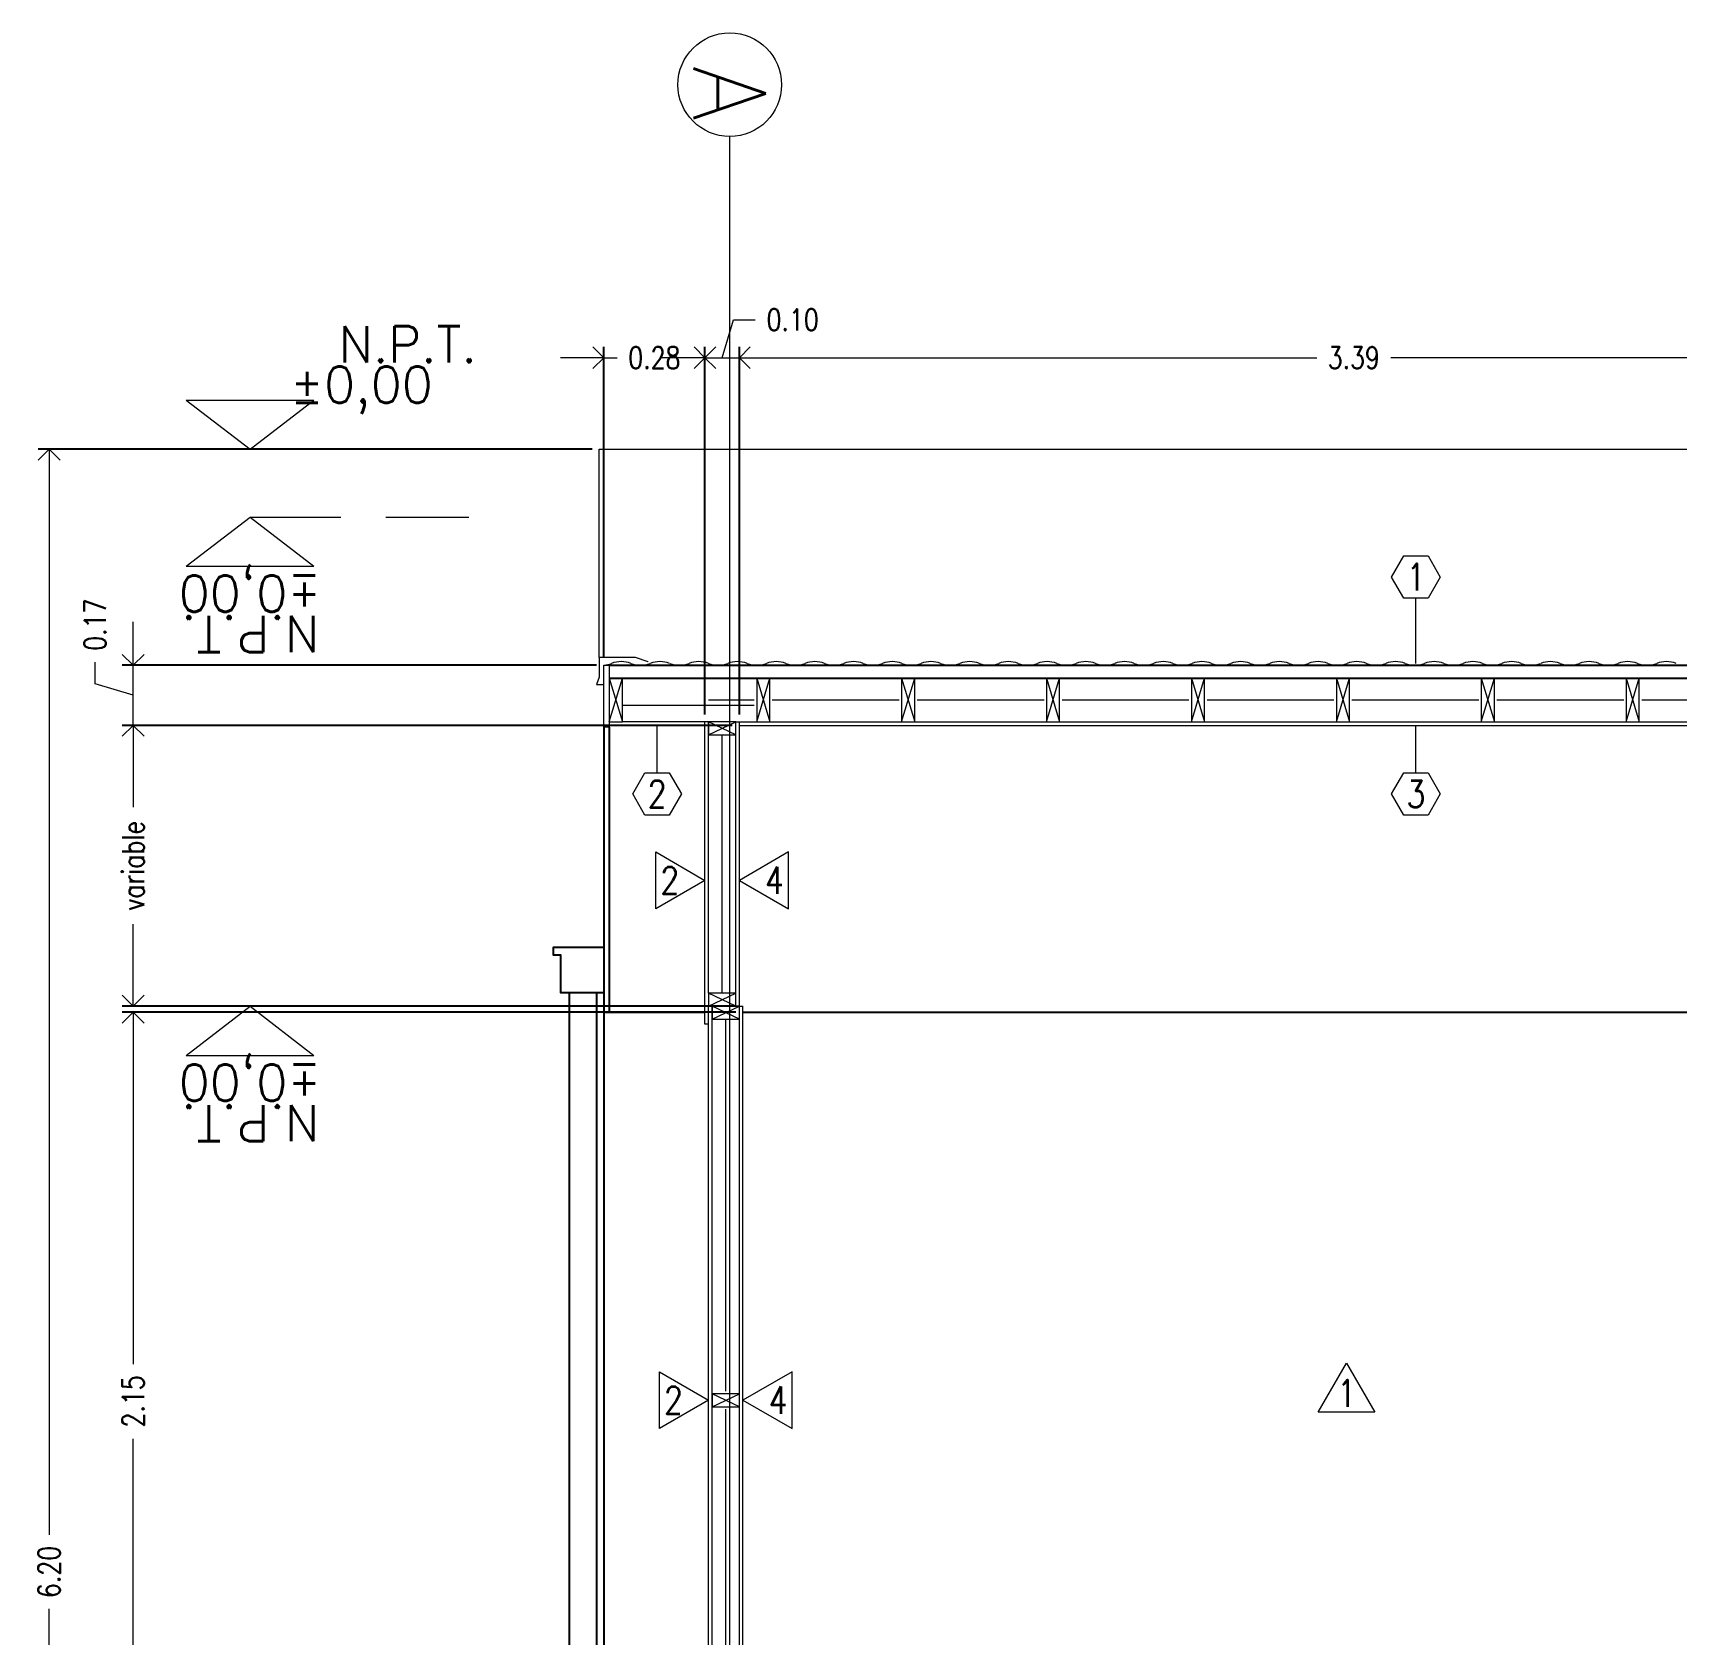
# Model space of a CAD drawing. Header units: inches. Extents: x 10.8 to 60.4, y 12.2 to 79.7.
# Drawn here: x 46.692 to 51.227, y 65.99 to 70.409 of the extents above; entities that cross this region are included whole.
import ezdxf
from ezdxf.enums import TextEntityAlignment as Align

# ---------------------------------------------------------------- set-up
doc = ezdxf.new("R2010")
doc.units = ezdxf.units.IN
doc.header["$MEASUREMENT"] = 0
doc.linetypes.add('HIDDEN', pattern=[0.375, 0.25, -0.125])
doc.layers.get('DEFPOINTS').update_dxf_attribs({"color": 210})
for name, color, linetype, lineweight in [('A-ANNO-DIMS', 3, 'Continuous', 18), ('A-ANNO-SYMB', 3, 'Continuous', 18), ('A-ANNO-TEXT', 3, 'Continuous', 18), ('A-DETL-MBND', 3, 'Continuous', 18), ('A-ELEV-IDEN', 3, 'Continuous', 18), ('A-ELEV-MBE2', 4, 'Continuous', 25), ('A-WALL-PATT', 8, 'Continuous', 18), ('A-WALL-STUD', 3, 'Continuous', 18)]:
    doc.layers.add(name, color=color, linetype=linetype, lineweight=lineweight)
doc.styles.add('E-ROMANS', font='romans.shx', dxfattribs={"width": 0.8})
doc.dimstyles.new('E-0050_ARW_12', dxfattribs={"dimscale": 0.001, "dimtxt": 60, "dimasz": 60, "dimexe": 30, "dimexo": 20, "dimgap": 30, "dimtad": 0, "dimzin": 0, "dimdsep": 46, "dimtxsty": 'E-ROMANS', "dimblk": 'OPEN90', "dimcen": 30, "dimclrd": 256, "dimclre": 256, "dimclrt": 256, "dimadec": 0, "dimazin": 0, "dimtfac": 1, "dimtmove": 1, "dimatfit": 3, "dimldrblk": 'OPEN90', "dimfxl": 1, "dimtfill": 1, "dimtolj": 1, "dimtzin": 0, "dimlwd": -1, "dimarcsym": 0})

# ---------------------------------------------------------------- blocks, each defined once
blk = doc.blocks.new('_Open90')
at = {"color": 0, "linetype": 'ByBlock', "lineweight": -2}
for p, q in [((0, 0), (-1, 0)), ((-0.5, 0.5), (0, 0)), ((0, 0), (-0.5, -0.5))]:
    blk.add_line(p, q, dxfattribs=at)
blk = doc.blocks.new('*D1351')
at = {"layer": 'A-ANNO-DIMS', "lineweight": -2, "transparency": 16777216}
for p, q in [((48.2676, 68.6839), (48.2676, 69.5425)), ((48.5466, 68.5279), (48.5466, 69.5425))]:
    blk.add_line(p, q, dxfattribs=at)
at = {"layer": 'A-ANNO-DIMS', "transparency": 16777216}
for p, q in [((48.2076, 69.5125), (48.1476, 69.5125)), ((48.2676, 69.5125), (48.304, 69.5125)), ((48.5466, 69.5125), (48.5103, 69.5125)), ((48.6066, 69.5125), (48.6666, 69.5125))]:
    blk.add_line(p, q, dxfattribs=at)
at = {"layer": 'DEFPOINTS', "color": 0, "transparency": 16777216}
for p in [(48.5466, 69.5125), (48.2676, 68.6639), (48.5466, 68.5079)]:
    blk.add_point(p, dxfattribs=at)
at = {"layer": 'A-ANNO-DIMS', "transparency": 16777216, "xscale": 0.06, "yscale": 0.06, "zscale": 0.06}
blk.add_blockref('_Open90', (48.2676, 69.5125), dxfattribs=at)
at = {"layer": 'A-ANNO-DIMS', "transparency": 16777216, "xscale": 0.06, "yscale": 0.06, "zscale": 0.06, "rotation": 180}
blk.add_blockref('_Open90', (48.5466, 69.5125), dxfattribs=at)
at = {"layer": 'A-ANNO-DIMS', "transparency": 16777216, "insert": (48.4071, 69.5125), "char_height": 0.06, "attachment_point": 5, "style": 'E-ROMANS', "bg_fill": 3, "box_fill_scale": 1.25, "bg_fill_color": 256, "bg_fill_true_color": 13158600, "bg_fill_transparency": 0}
blk.add_mtext('\\A1;0.28', dxfattribs=at)
blk = doc.blocks.new('*D1352')
at = {"layer": 'A-ANNO-DIMS', "transparency": 16777216}
for p, q in [((48.5941, 69.5125), (48.6256, 69.6175)), ((48.6256, 69.6175), (48.6856, 69.6175)), ((48.4866, 69.5125), (48.4266, 69.5125)), ((48.5466, 69.5125), (48.6416, 69.5125)), ((48.5466, 69.5125), (48.6416, 69.5125)), ((48.7016, 69.5125), (48.7616, 69.5125))]:
    blk.add_line(p, q, dxfattribs=at)
at = {"layer": 'A-ANNO-DIMS', "lineweight": -2, "transparency": 16777216}
for p, q in [((48.5466, 68.5279), (48.5466, 69.5425)), ((48.6416, 68.5279), (48.6416, 69.5425))]:
    blk.add_line(p, q, dxfattribs=at)
at = {"layer": 'DEFPOINTS', "color": 0, "transparency": 16777216}
for p in [(48.6416, 69.5125), (48.5466, 68.5079), (48.6416, 68.5079)]:
    blk.add_point(p, dxfattribs=at)
at = {"layer": 'A-ANNO-DIMS', "transparency": 16777216, "xscale": 0.06, "yscale": 0.06, "zscale": 0.06}
blk.add_blockref('_Open90', (48.5466, 69.5125), dxfattribs=at)
at = {"layer": 'A-ANNO-DIMS', "transparency": 16777216, "xscale": 0.06, "yscale": 0.06, "zscale": 0.06, "rotation": 180}
blk.add_blockref('_Open90', (48.6416, 69.5125), dxfattribs=at)
at = {"layer": 'A-ANNO-DIMS', "transparency": 16777216, "insert": (48.7888, 69.6175), "char_height": 0.06, "attachment_point": 5, "style": 'E-ROMANS', "bg_fill": 3, "box_fill_scale": 1.25, "bg_fill_color": 256, "bg_fill_true_color": 13158600, "bg_fill_transparency": 0}
blk.add_mtext('\\A1;0.10', dxfattribs=at)
blk = doc.blocks.new('*D1353')
at = {"layer": 'A-ANNO-DIMS', "lineweight": -2, "transparency": 16777216}
for p, q in [((48.6416, 68.5279), (48.6416, 69.5425)), ((52.0336, 68.5279), (52.0336, 69.5425))]:
    blk.add_line(p, q, dxfattribs=at)
at = {"layer": 'A-ANNO-DIMS', "transparency": 16777216}
for p, q in [((48.7016, 69.5125), (50.2356, 69.5125)), ((51.9736, 69.5125), (50.4396, 69.5125))]:
    blk.add_line(p, q, dxfattribs=at)
at = {"layer": 'DEFPOINTS', "color": 0, "transparency": 16777216}
for p in [(52.0336, 69.5125), (48.6416, 68.5079), (52.0336, 68.5079)]:
    blk.add_point(p, dxfattribs=at)
at = {"layer": 'A-ANNO-DIMS', "transparency": 16777216, "xscale": 0.06, "yscale": 0.06, "zscale": 0.06, "rotation": 180}
blk.add_blockref('_Open90', (48.6416, 69.5125), dxfattribs=at)
at = {"layer": 'A-ANNO-DIMS', "transparency": 16777216, "xscale": 0.06, "yscale": 0.06, "zscale": 0.06}
blk.add_blockref('_Open90', (52.0336, 69.5125), dxfattribs=at)
at = {"layer": 'A-ANNO-DIMS', "transparency": 16777216, "insert": (50.3376, 69.5125), "char_height": 0.06, "attachment_point": 5, "style": 'E-ROMANS', "bg_fill": 3, "box_fill_scale": 1.25, "bg_fill_color": 256, "bg_fill_true_color": 13158600, "bg_fill_transparency": 0}
blk.add_mtext('\\A1;3.39', dxfattribs=at)
blk = doc.blocks.new('*D1357')
at = {"layer": 'A-ANNO-DIMS', "lineweight": -2, "transparency": 16777216}
for p, q in [((48.6316, 67.7061), (46.9383, 67.7061)), ((48.6316, 65.5579), (46.9383, 65.5579))]:
    blk.add_line(p, q, dxfattribs=at)
at = {"layer": 'A-ANNO-DIMS', "transparency": 16777216}
for p, q in [((46.9683, 67.6461), (46.9683, 66.7352)), ((46.9683, 65.6179), (46.9683, 66.5289))]:
    blk.add_line(p, q, dxfattribs=at)
at = {"layer": 'DEFPOINTS', "color": 0, "transparency": 16777216}
for p in [(46.9683, 67.7061), (48.6516, 67.7061), (48.6516, 65.5579)]:
    blk.add_point(p, dxfattribs=at)
at = {"layer": 'A-ANNO-DIMS', "transparency": 16777216, "xscale": 0.06, "yscale": 0.06, "zscale": 0.06}
for p, rotation in [((46.9683, 67.7061), 90), ((46.9683, 65.5579), 270)]:
    blk.add_blockref('_Open90', p, dxfattribs=dict(at, rotation=rotation))
at = {"layer": 'A-ANNO-DIMS', "transparency": 16777216, "insert": (46.9683, 66.632), "char_height": 0.06, "attachment_point": 5, "rotation": 90, "style": 'E-ROMANS', "bg_fill": 3, "box_fill_scale": 1.25, "bg_fill_color": 256, "bg_fill_true_color": 13158600, "bg_fill_transparency": 0}
blk.add_mtext('\\A1;2.15', dxfattribs=at)
blk = doc.blocks.new('*D1297')
at = {"layer": 'A-ANNO-DIMS', "lineweight": -2, "transparency": 16777216}
for p, q in [((48.6216, 68.4979), (46.9383, 68.4979)), ((48.6316, 67.7229), (46.9383, 67.7229))]:
    blk.add_line(p, q, dxfattribs=at)
at = {"layer": 'A-ANNO-DIMS', "transparency": 16777216}
for p, q in [((46.9683, 68.4379), (46.9683, 68.2719)), ((46.9683, 67.7829), (46.9683, 67.949))]:
    blk.add_line(p, q, dxfattribs=at)
at = {"layer": 'DEFPOINTS', "color": 0, "transparency": 16777216}
for p in [(46.9683, 68.4979), (48.6416, 68.4979), (48.6516, 67.7229)]:
    blk.add_point(p, dxfattribs=at)
at = {"layer": 'A-ANNO-DIMS', "transparency": 16777216, "xscale": 0.06, "yscale": 0.06, "zscale": 0.06}
for p, rotation in [((46.9683, 68.4979), 90), ((46.9683, 67.7229), 270)]:
    blk.add_blockref('_Open90', p, dxfattribs=dict(at, rotation=rotation))
at = {"layer": 'A-ANNO-DIMS', "transparency": 16777216, "insert": (46.9683, 68.1104), "char_height": 0.06, "attachment_point": 5, "rotation": 90, "style": 'E-ROMANS', "bg_fill": 3, "box_fill_scale": 1.25, "bg_fill_color": 256, "bg_fill_true_color": 13158600, "bg_fill_transparency": 0}
blk.add_mtext('\\A1;variable', dxfattribs=at)
blk = doc.blocks.new('*D1298')
at = {"layer": 'A-ANNO-DIMS', "transparency": 16777216}
for p, q in [((46.9683, 68.7239), (46.9683, 68.7839)), ((46.8633, 68.6124), (46.8633, 68.6724)), ((46.9683, 68.4979), (46.9683, 68.6639)), ((46.9683, 68.4979), (46.9683, 68.6639)), ((46.9683, 68.5809), (46.8633, 68.6124)), ((46.9683, 68.4379), (46.9683, 68.3779))]:
    blk.add_line(p, q, dxfattribs=at)
at = {"layer": 'A-ANNO-DIMS', "lineweight": -2, "transparency": 16777216}
for p, q in [((48.2476, 68.6639), (46.9383, 68.6639)), ((48.6216, 68.4979), (46.9383, 68.4979))]:
    blk.add_line(p, q, dxfattribs=at)
at = {"layer": 'DEFPOINTS', "color": 0, "transparency": 16777216}
for p in [(46.9683, 68.6639), (48.2676, 68.6639), (48.6416, 68.4979)]:
    blk.add_point(p, dxfattribs=at)
at = {"layer": 'A-ANNO-DIMS', "transparency": 16777216, "xscale": 0.06, "yscale": 0.06, "zscale": 0.06}
for p, rotation in [((46.9683, 68.6639), 270), ((46.9683, 68.4979), 90)]:
    blk.add_blockref('_Open90', p, dxfattribs=dict(at, rotation=rotation))
at = {"layer": 'A-ANNO-DIMS', "transparency": 16777216, "insert": (46.8633, 68.7756), "char_height": 0.06, "attachment_point": 5, "rotation": 90, "style": 'E-ROMANS', "bg_fill": 3, "box_fill_scale": 1.25, "bg_fill_color": 256, "bg_fill_true_color": 13158600, "bg_fill_transparency": 0}
blk.add_mtext('\\A1;0.17', dxfattribs=at)
blk = doc.blocks.new('*D1358')
at = {"layer": 'A-ANNO-DIMS', "lineweight": -2, "transparency": 16777216}
for p, q in [((48.2351, 69.2599), (46.7065, 69.2599)), ((48.5576, 63.0629), (46.7065, 63.0629))]:
    blk.add_line(p, q, dxfattribs=at)
at = {"layer": 'A-ANNO-DIMS', "transparency": 16777216}
for p, q in [((46.7365, 69.1999), (46.7365, 66.2634)), ((46.7365, 63.1229), (46.7365, 66.0594))]:
    blk.add_line(p, q, dxfattribs=at)
at = {"layer": 'DEFPOINTS', "color": 0, "transparency": 16777216}
for p in [(46.7365, 69.2599), (48.2551, 69.2599), (48.5776, 63.0629)]:
    blk.add_point(p, dxfattribs=at)
at = {"layer": 'A-ANNO-DIMS', "transparency": 16777216, "xscale": 0.06, "yscale": 0.06, "zscale": 0.06}
for p, rotation in [((46.7365, 69.2599), 90), ((46.7365, 63.0629), 270)]:
    blk.add_blockref('_Open90', p, dxfattribs=dict(at, rotation=rotation))
at = {"layer": 'A-ANNO-DIMS', "transparency": 16777216, "insert": (46.7365, 66.1614), "char_height": 0.06, "attachment_point": 5, "rotation": 90, "style": 'E-ROMANS', "bg_fill": 3, "box_fill_scale": 1.25, "bg_fill_color": 256, "bg_fill_true_color": 13158600, "bg_fill_transparency": 0}
blk.add_mtext('\\A1;6.20', dxfattribs=at)

msp = doc.modelspace()

# ---------------------------------------------------------------- linework, layer by layer
at = {"layer": 'A-ANNO-SYMB'}
msp.add_line((48.6151, 61.5135), (48.6151, 70.1232), dxfattribs=at)
at = {"layer": 'A-ANNO-SYMB', "linetype": 'HIDDEN'}
for p, q in [((47.2912, 69.2599), (47.8952, 69.2599)), ((47.2912, 69.0729), (47.8952, 69.0729)), ((47.2912, 67.7229), (47.8952, 67.7229))]:
    msp.add_line(p, q, dxfattribs=at)
at = {"layer": 'A-ANNO-SYMB'}
for points in [[(47.1151, 69.3957), (47.4672, 69.3957)], [(48.3898, 68.6734), (48.3898, 68.6734), (48.3551, 68.6857), (48.2551, 68.6857), (48.2551, 68.6307), (48.2476, 68.6107), (48.2651, 68.6107)]]:
    msp.add_lwpolyline(points, dxfattribs=at)
msp.add_circle((48.6151, 70.2662), 0.143, dxfattribs=at)
for centre, start, end in [((48.3157, 68.6009), 68.5813, 111.4187), ((48.4225, 68.6009), 68.5813, 111.4187), ((48.5294, 68.6009), 68.5813, 111.4187), ((48.6362, 68.6009), 68.5813, 111.4187), ((48.7431, 68.6009), 68.5813, 111.4187), ((48.8499, 68.6009), 68.5813, 111.4187), ((48.9568, 68.6009), 68.5813, 111.4187), ((49.0636, 68.6009), 68.5813, 111.4187), ((49.1705, 68.6009), 68.5813, 111.4187), ((49.2773, 68.6009), 68.5813, 111.4187), ((49.3842, 68.6009), 68.5813, 111.4187), ((49.491, 68.6009), 68.5813, 111.4187), ((49.5979, 68.6009), 68.5813, 111.4187), ((49.7047, 68.6009), 68.5813, 111.4187), ((49.8116, 68.6009), 68.5813, 111.4187), ((49.9184, 68.6009), 68.5813, 111.4187), ((50.0253, 68.6009), 68.5813, 111.4187), ((50.1321, 68.6009), 68.5813, 111.4187), ((50.239, 68.6009), 68.5813, 111.4187), ((50.3458, 68.6009), 68.5813, 111.4187), ((50.4527, 68.6009), 68.5813, 111.4187), ((50.5595, 68.6009), 68.5813, 111.4187), ((50.6664, 68.6009), 68.5813, 111.4187), ((50.7732, 68.6009), 68.5813, 111.4187), ((50.8801, 68.6009), 68.5813, 111.4187), ((50.9869, 68.6009), 68.5813, 111.4187), ((51.0938, 68.6009), 68.5813, 111.4187), ((51.2006, 68.6009), 68.5813, 111.4187), ((48.2623, 68.7371), 274.183, 291.4187), ((48.3691, 68.7371), 248.5813, 291.4187), ((48.476, 68.7371), 248.5813, 291.4187), ((48.5828, 68.7371), 248.5813, 291.4187), ((48.6897, 68.7371), 248.5813, 291.4187), ((48.7965, 68.7371), 248.5813, 291.4187), ((48.9034, 68.7371), 248.5813, 291.4187), ((49.0102, 68.7371), 248.5813, 291.4187), ((49.1171, 68.7371), 248.5813, 291.4187), ((49.2239, 68.7371), 248.5813, 291.4187), ((49.3308, 68.7371), 248.5813, 291.4187), ((49.4376, 68.7371), 248.5813, 291.4187), ((49.5445, 68.7371), 248.5813, 291.4187), ((49.6513, 68.7371), 248.5813, 291.4187), ((49.7582, 68.7371), 248.5813, 291.4187), ((49.865, 68.7371), 248.5813, 291.4187), ((49.9718, 68.7371), 248.5813, 291.4187), ((50.0787, 68.7371), 248.5813, 291.4187), ((50.1855, 68.7371), 248.5813, 291.4187), ((50.2924, 68.7371), 248.5813, 291.4187), ((50.3992, 68.7371), 248.5813, 291.4187), ((50.5061, 68.7371), 248.5813, 291.4187), ((50.6129, 68.7371), 248.5813, 291.4187), ((50.7198, 68.7371), 248.5813, 291.4187), ((50.8266, 68.7371), 248.5813, 291.4187), ((50.9335, 68.7371), 248.5813, 291.4187), ((51.0403, 68.7371), 248.5813, 291.4187), ((51.1472, 68.7371), 248.5813, 291.4187)]:
    msp.add_arc(centre, 0.0731, start, end, dxfattribs=at)
at = {"layer": 'A-ANNO-TEXT'}
for p, q in [((50.509, 68.669), (50.509, 68.8491)), ((48.4146, 68.3671), (48.4146, 68.4979)), ((50.509, 68.3671), (50.509, 68.4979))]:
    msp.add_line(p, q, dxfattribs=at)
for points in [[(50.4753, 68.8491), (50.4417, 68.9074), (50.4753, 68.9657), (50.5427, 68.9657), (50.5763, 68.9074), (50.5427, 68.8491)], [(48.3809, 68.2504), (48.3473, 68.3087), (48.3809, 68.3671), (48.4483, 68.3671), (48.4819, 68.3087), (48.4483, 68.2504)], [(50.4753, 68.2504), (50.4417, 68.3087), (50.4753, 68.3671), (50.5427, 68.3671), (50.5763, 68.3087), (50.5427, 68.2504)], [(48.5466, 68.0702), (48.4108, 67.9918), (48.4108, 68.1487)], [(48.6416, 68.0702), (48.7775, 67.9918), (48.7775, 68.1487)], [(50.3173, 66.7378), (50.3957, 66.6019), (50.2389, 66.6019)], [(48.5566, 66.6354), (48.4208, 66.557), (48.4208, 66.7139)], [(48.6516, 66.6354), (48.7875, 66.557), (48.7875, 66.7139)]]:
    msp.add_lwpolyline(points, close=True, dxfattribs=at)
at = {"layer": 'A-DETL-MBND'}
for p, q in [((48.6826, 68.5529), (48.3186, 68.5529)), ((48.5466, 68.4979), (48.2826, 68.4979)), ((48.5566, 68.5079), (48.3186, 68.5079)), ((48.6316, 68.5079), (52.0436, 68.5079)), ((48.6416, 68.4979), (52.0336, 68.4979)), ((48.6416, 65.5579), (48.6416, 67.7229)), ((48.6516, 65.5579), (48.6516, 67.7229))]:
    msp.add_line(p, q, dxfattribs=at)
for points in [[(48.5566, 67.6729), (48.5466, 67.6729), (48.5466, 68.5079)], [(48.5566, 67.7589), (48.5566, 68.5079)], [(48.6316, 67.7229), (48.6416, 67.7229), (48.6416, 68.5079)], [(48.6316, 67.7589), (48.6316, 68.4719)], [(48.5666, 65.2969), (48.5566, 65.2969), (48.5566, 67.7229)], [(48.5666, 67.7229), (48.5566, 67.7229)], [(48.5666, 65.3829), (48.5666, 67.7229)], [(48.6416, 67.7229), (48.6516, 67.7229)]]:
    msp.add_lwpolyline(points, dxfattribs=at)
at = {"layer": 'A-ELEV-MBE2'}
for p, q in [((48.2676, 67.7061), (48.5466, 67.7061)), ((48.2676, 67.7061), (48.2676, 62.9329)), ((48.6516, 67.7061), (52.0336, 67.7061))]:
    msp.add_line(p, q, dxfattribs=at)
for points in [[(48.2826, 68.6639), (55.8646, 68.6639)], [(48.2826, 68.6279), (55.8136, 68.6279)], [(48.2676, 68.4929), (48.2676, 67.7061)], [(48.2826, 68.4929), (48.2826, 67.7061)], [(48.2676, 67.8847), (48.1276, 67.8847), (48.1276, 67.8647), (48.1476, 67.8647), (48.1476, 67.7609), (48.2676, 67.7609)], [(48.1726, 62.9329), (48.1726, 67.7609)], [(48.2476, 67.7609), (48.2476, 62.9329)]]:
    msp.add_lwpolyline(points, dxfattribs=at)
at = {"layer": 'A-WALL-PATT', "ltscale": 0.15}
for p, q in [((48.6826, 68.5679), (48.5566, 68.5679)), ((49.0826, 68.5679), (48.7326, 68.5679)), ((49.4826, 68.5679), (49.1326, 68.5679)), ((49.8826, 68.5679), (49.5326, 68.5679)), ((50.2826, 68.5679), (49.9326, 68.5679)), ((50.6826, 68.5679), (50.3326, 68.5679)), ((51.0826, 68.5679), (50.7326, 68.5679)), ((51.4826, 68.5679), (51.1326, 68.5679))]:
    msp.add_line(p, q, dxfattribs=at)
at = {"layer": 'A-WALL-PATT', "ltscale": 0.1}
for p, q in [((48.5941, 67.7589), (48.5941, 68.4719)), ((48.6041, 66.6604), (48.6041, 67.6869)), ((48.6041, 65.5789), (48.6041, 66.6104))]:
    msp.add_line(p, q, dxfattribs=at)
at = {"layer": 'A-WALL-STUD'}
msp.add_lwpolyline([(48.2826, 68.6639), (48.2826, 68.5079), (48.2826, 68.4929), (48.2676, 68.4929), (48.2676, 68.6639), (48.2826, 68.6639)], dxfattribs=at)

# ---------------------------------------------------------------- texts
at = {"layer": 'A-ANNO-TEXT', "char_height": 0.075, "attachment_point": 5, "style": 'E-ROMANS'}
for s, insert, rotation in [('\\pi-0.45,l0.45,t0.45;1', (50.509, 68.9074), 359.9995), ('\\pi-0.45,l0.45,t0.45;2', (48.4146, 68.3087), 359.9995), ('\\pi-0.45,l0.45,t0.45;3', (50.509, 68.3087), 359.9995), ('\\pi-0.45,l0.45,t0.45;2', (48.4497, 68.0702), 359.9995), ('\\pi-0.45,l0.45,t0.45;4', (48.7385, 68.0702), 0.0005), ('\\pi-0.45,l0.45,t0.45;1', (50.3173, 66.6545), 359.9995), ('\\pi-0.45,l0.45,t0.45;2', (48.4597, 66.6354), 359.9995), ('\\pi-0.45,l0.45,t0.45;4', (48.7485, 66.6354), 0.0005)]:
    msp.add_mtext(s, dxfattribs=dict(at, insert=insert, rotation=rotation))
at = {"layer": 'A-ANNO-TEXT', "style": 'E-ROMANS'}
msp.add_attdef('A', text='0.00', height=0.2, rotation=270, dxfattribs=at).set_placement((48.6151, 70.242), align=Align.MIDDLE_CENTER)
for tag, text, p in [('N.P.T.', 'N.', (47.7265, 69.4699)), ('%%P0,00', '0.00', (47.5983, 69.3583))]:
    msp.add_attdef(tag, text=text, height=0.1, dxfattribs=at).set_placement(p, align=Align.BOTTOM_CENTER)

# ---------------------------------------------------------------- next in the draw order: dimensions: what is measured, and where the dimension line sits
at = {"layer": 'A-ANNO-DIMS'}
dim = msp.add_linear_dim(base=(48.5466, 69.5125), p1=(48.2676, 68.6639), p2=(48.5466, 68.5079), dimstyle='E-0050_ARW_12', dxfattribs=at)
dim.commit()
dim.dimension.update_dxf_attribs({"geometry": '*D1351', "text_midpoint": (48.4071, 69.5125)})
dim = msp.add_linear_dim(base=(46.9683, 67.7061), p1=(48.6516, 65.5579), p2=(48.6516, 67.7061), angle=90, dimstyle='E-0050_ARW_12', dxfattribs=at)
dim.commit()
dim.dimension.update_dxf_attribs({"geometry": '*D1357', "text_midpoint": (46.9683, 66.632)})

# ---------------------------------------------------------------- next in the draw order: dimensions: what is measured, and where the dimension line sits
dim = msp.add_linear_dim(base=(48.6416122045, 69.5125424392), p1=(48.5466122045, 68.5079398952), p2=(48.6416122045, 68.5079398952), dimstyle='E-0050_ARW_12', dxfattribs=at)
dim.commit()
dim.dimension.update_dxf_attribs({"geometry": '*D1352', "text_midpoint": (48.7156122045, 69.6175424392)})

# ---------------------------------------------------------------- next in the draw order: dimensions: what is measured, and where the dimension line sits
dim = msp.add_linear_dim(base=(52.0336, 69.5125), p1=(48.6416, 68.5079), p2=(52.0336, 68.5079), dimstyle='E-0050_ARW_12', dxfattribs=at)
dim.commit()
dim.dimension.update_dxf_attribs({"geometry": '*D1353', "text_midpoint": (50.3376, 69.5125)})

# ---------------------------------------------------------------- next in the draw order: linework, layer by layer
at = {"layer": 'A-WALL-STUD'}
for points in [[(48.7256, 68.6279), (48.6896, 68.6279), (48.6896, 68.5079), (48.7256, 68.5079)], [(49.1256, 68.6279), (49.0896, 68.6279), (49.0896, 68.5079), (49.1256, 68.5079)], [(49.5256, 68.6279), (49.4896, 68.6279), (49.4896, 68.5079), (49.5256, 68.5079)], [(49.9256, 68.6279), (49.8896, 68.6279), (49.8896, 68.5079), (49.9256, 68.5079)], [(50.3256, 68.6279), (50.2896, 68.6279), (50.2896, 68.5079), (50.3256, 68.5079)], [(50.7256, 68.6279), (50.6896, 68.6279), (50.6896, 68.5079), (50.7256, 68.5079)], [(51.1256, 68.6279), (51.0896, 68.6279), (51.0896, 68.5079), (51.1256, 68.5079)]]:
    msp.add_lwpolyline(points, close=True, dxfattribs=at)
for points in [[(48.6896, 68.6279), (48.7256, 68.5079)], [(48.6896, 68.5079), (48.7256, 68.6279)], [(49.0896, 68.6279), (49.1256, 68.5079)], [(49.0896, 68.5079), (49.1256, 68.6279)], [(49.4896, 68.6279), (49.5256, 68.5079)], [(49.4896, 68.5079), (49.5256, 68.6279)], [(49.8896, 68.6279), (49.9256, 68.5079)], [(49.8896, 68.5079), (49.9256, 68.6279)], [(50.2896, 68.6279), (50.3256, 68.5079)], [(50.2896, 68.5079), (50.3256, 68.6279)], [(50.6896, 68.6279), (50.7256, 68.5079)], [(50.6896, 68.5079), (50.7256, 68.6279)], [(51.0896, 68.6279), (51.1256, 68.5079)], [(51.0896, 68.5079), (51.1256, 68.6279)]]:
    msp.add_lwpolyline(points, dxfattribs=at)

# ---------------------------------------------------------------- next in the draw order: dimensions: what is measured, and where the dimension line sits
at = {"layer": 'A-ANNO-DIMS'}
dim = msp.add_linear_dim(base=(46.9683, 68.4979), p1=(48.6516, 67.7229), p2=(48.6416, 68.4979), angle=90, text='variable', dimstyle='E-0050_ARW_12', dxfattribs=at)
dim.commit()
dim.dimension.update_dxf_attribs({"geometry": '*D1297', "text_midpoint": (46.9683, 68.1104)})

# ---------------------------------------------------------------- next in the draw order: dimensions: what is measured, and where the dimension line sits
dim = msp.add_linear_dim(base=(46.9683, 68.6639), p1=(48.6416, 68.4979), p2=(48.2676, 68.6639), angle=90, dimstyle='E-0050_ARW_12', dxfattribs=at)
dim.commit()
dim.dimension.update_dxf_attribs({"geometry": '*D1298', "text_midpoint": (46.8633, 68.7024)})

# ---------------------------------------------------------------- next in the draw order: linework, layer by layer
at = {"layer": 'A-ELEV-IDEN'}
msp.add_lwpolyline([(48.2551, 68.6857), (48.2551, 69.2599), (55.8771, 69.2599), (55.8771, 68.6857)], dxfattribs=at)

# ---------------------------------------------------------------- next in the draw order: dimensions: what is measured, and where the dimension line sits
at = {"layer": 'A-ANNO-DIMS'}
dim = msp.add_linear_dim(base=(46.7365, 69.2599), p1=(48.5776, 63.0629), p2=(48.2551, 69.2599), angle=90, dimstyle='E-0050_ARW_12', dxfattribs=at)
dim.commit()
dim.dimension.update_dxf_attribs({"geometry": '*D1358', "text_midpoint": (46.7365, 66.1614)})

# ---------------------------------------------------------------- next in the draw order: linework, layer by layer
at = {"layer": 'A-ANNO-SYMB'}
for points in [[(47.1151, 69.3957), (47.2912, 69.2599), (47.4672, 69.3957)], [(47.1151, 68.937), (47.2912, 69.0729), (47.4672, 68.937)], [(47.1151, 68.937), (47.4672, 68.937)], [(47.1151, 67.587), (47.2912, 67.7229), (47.4672, 67.587)], [(47.1151, 67.587), (47.4672, 67.587)]]:
    msp.add_lwpolyline(points, dxfattribs=at)
at = {"layer": 'A-WALL-STUD'}
for p, q in [((48.5566, 68.4719), (48.6316, 68.5079)), ((48.6316, 68.4719), (48.5566, 68.5079)), ((48.5566, 67.7229), (48.6316, 67.7589)), ((48.6316, 67.7229), (48.5566, 67.7589)), ((48.5666, 67.6869), (48.6416, 67.7229)), ((48.6416, 67.6869), (48.5666, 67.7229)), ((48.5666, 66.6174), (48.6416, 66.6534)), ((48.6416, 66.6174), (48.5666, 66.6534))]:
    msp.add_line(p, q, dxfattribs=at)
for points in [[(48.3186, 68.6279), (48.2826, 68.6279), (48.2826, 68.5079), (48.3186, 68.5079)], [(48.5566, 68.4719), (48.6316, 68.4719), (48.6316, 68.5079), (48.5566, 68.5079)], [(48.5566, 67.7229), (48.6316, 67.7229), (48.6316, 67.7589), (48.5566, 67.7589)], [(48.5666, 67.6869), (48.6416, 67.6869), (48.6416, 67.7229), (48.5666, 67.7229)], [(48.5666, 66.6174), (48.6416, 66.6174), (48.6416, 66.6534), (48.5666, 66.6534)]]:
    msp.add_lwpolyline(points, close=True, dxfattribs=at)
for points in [[(48.2826, 68.6279), (48.3186, 68.5079)], [(48.2826, 68.5079), (48.3186, 68.6279)]]:
    msp.add_lwpolyline(points, dxfattribs=at)

# ---------------------------------------------------------------- next in the draw order: texts
at = {"layer": 'A-ANNO-TEXT', "style": 'E-ROMANS'}
for tag, text, p in [('%%P0,00', '0.00', (47.2912, 68.9417)), ('N.P.T.', 'N.', (47.2912, 68.8301)), ('%%P0,00', '0.00', (47.2912, 67.5917)), ('N.P.T.', 'N.', (47.2912, 67.4801))]:
    msp.add_attdef(tag, text=text, height=0.1, rotation=180, dxfattribs=at).set_placement(p, align=Align.BOTTOM_CENTER)

doc.saveas('drawing.dxf')
